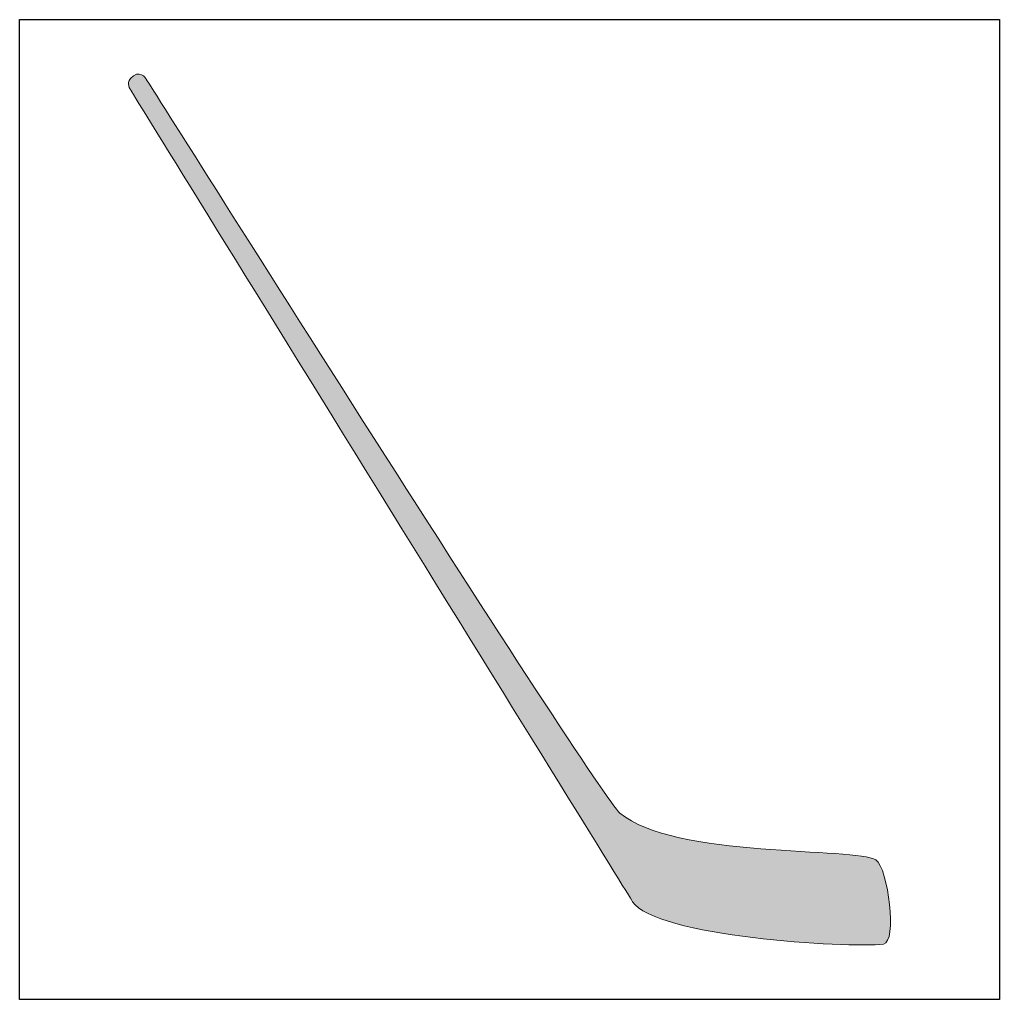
# Model space of a CAD drawing. Header units: inches. Extents: x 0 to 114, y 0 to 114.
import ezdxf

# ---------------------------------------------------------------- set-up
doc = ezdxf.new("R2010")
doc.units = ezdxf.units.IN
doc.header["$MEASUREMENT"] = 0
doc.layers.add('Image Background', color=7, linetype='Continuous')
doc.layers.add('Layer 1', color=7, linetype='Continuous')
picture_1 = doc.add_image_def('image1.png', size_in_pixel=(1350, 1350))

msp = doc.modelspace()

# ---------------------------------------------------------------- hatches: boundary and pattern name
at = {"layer": 'Layer 1', "true_color": 0x9e1f63}
h = msp.add_hatch(color=224, dxfattribs=at)
h.dxf.hatch_style = 2
edge = h.paths.add_edge_path()
edge.add_spline(control_points=[(14.74, 107.41), (14.74, 107.41), (67.29, 24.08), (70.04, 21.73), (76.22, 16.46), (97.68, 17.73), (99.87, 16.28), (101.36, 15.28), (102.39, 6.66), (100.78, 6.45), (96.61, 5.93), (74.04, 7.36), (71.51, 11.4), (70.6, 12.85), (12.92, 106.14), (12.92, 106.14), (12.92, 106.14), (12.44, 106.85), (12.92, 107.41), (13.95, 108.62), (14.74, 107.41), (14.74, 107.41)], knot_values=[0, 0, 0, 0, 1, 1, 1, 2, 2, 2, 3, 3, 3, 4, 4, 4, 5, 5, 5, 6, 6, 6, 7, 7, 7, 7], degree=3, periodic=1)

# ---------------------------------------------------------------- linework, layer by layer
at = {"layer": 'Layer 1', "lineweight": 0}
msp.add_open_spline([(14.74, 107.41), (14.74, 107.41), (67.29, 24.08), (70.04, 21.73), (76.22, 16.46), (97.68, 17.73), (99.87, 16.28), (101.36, 15.28), (102.39, 6.66), (100.78, 6.45), (96.61, 5.93), (74.04, 7.36), (71.51, 11.4), (70.6, 12.85), (12.92, 106.14), (12.92, 106.14), (12.92, 106.14), (12.44, 106.85), (12.92, 107.41), (13.95, 108.62), (14.74, 107.41), (14.74, 107.41)], degree=3, knots=[0, 0, 0, 0, 1, 1, 1, 2, 2, 2, 3, 3, 3, 4, 4, 4, 5, 5, 5, 6, 6, 6, 7, 7, 7, 7], dxfattribs=at)

# ---------------------------------------------------------------- pictures from other files: only their frames are drawn
at = {"layer": 'Image Background'}
image = msp.add_image(picture_1, insert=(0, 0), size_in_units=(114.3, 114.3), dxfattribs=at)

doc.saveas('drawing.dxf')
